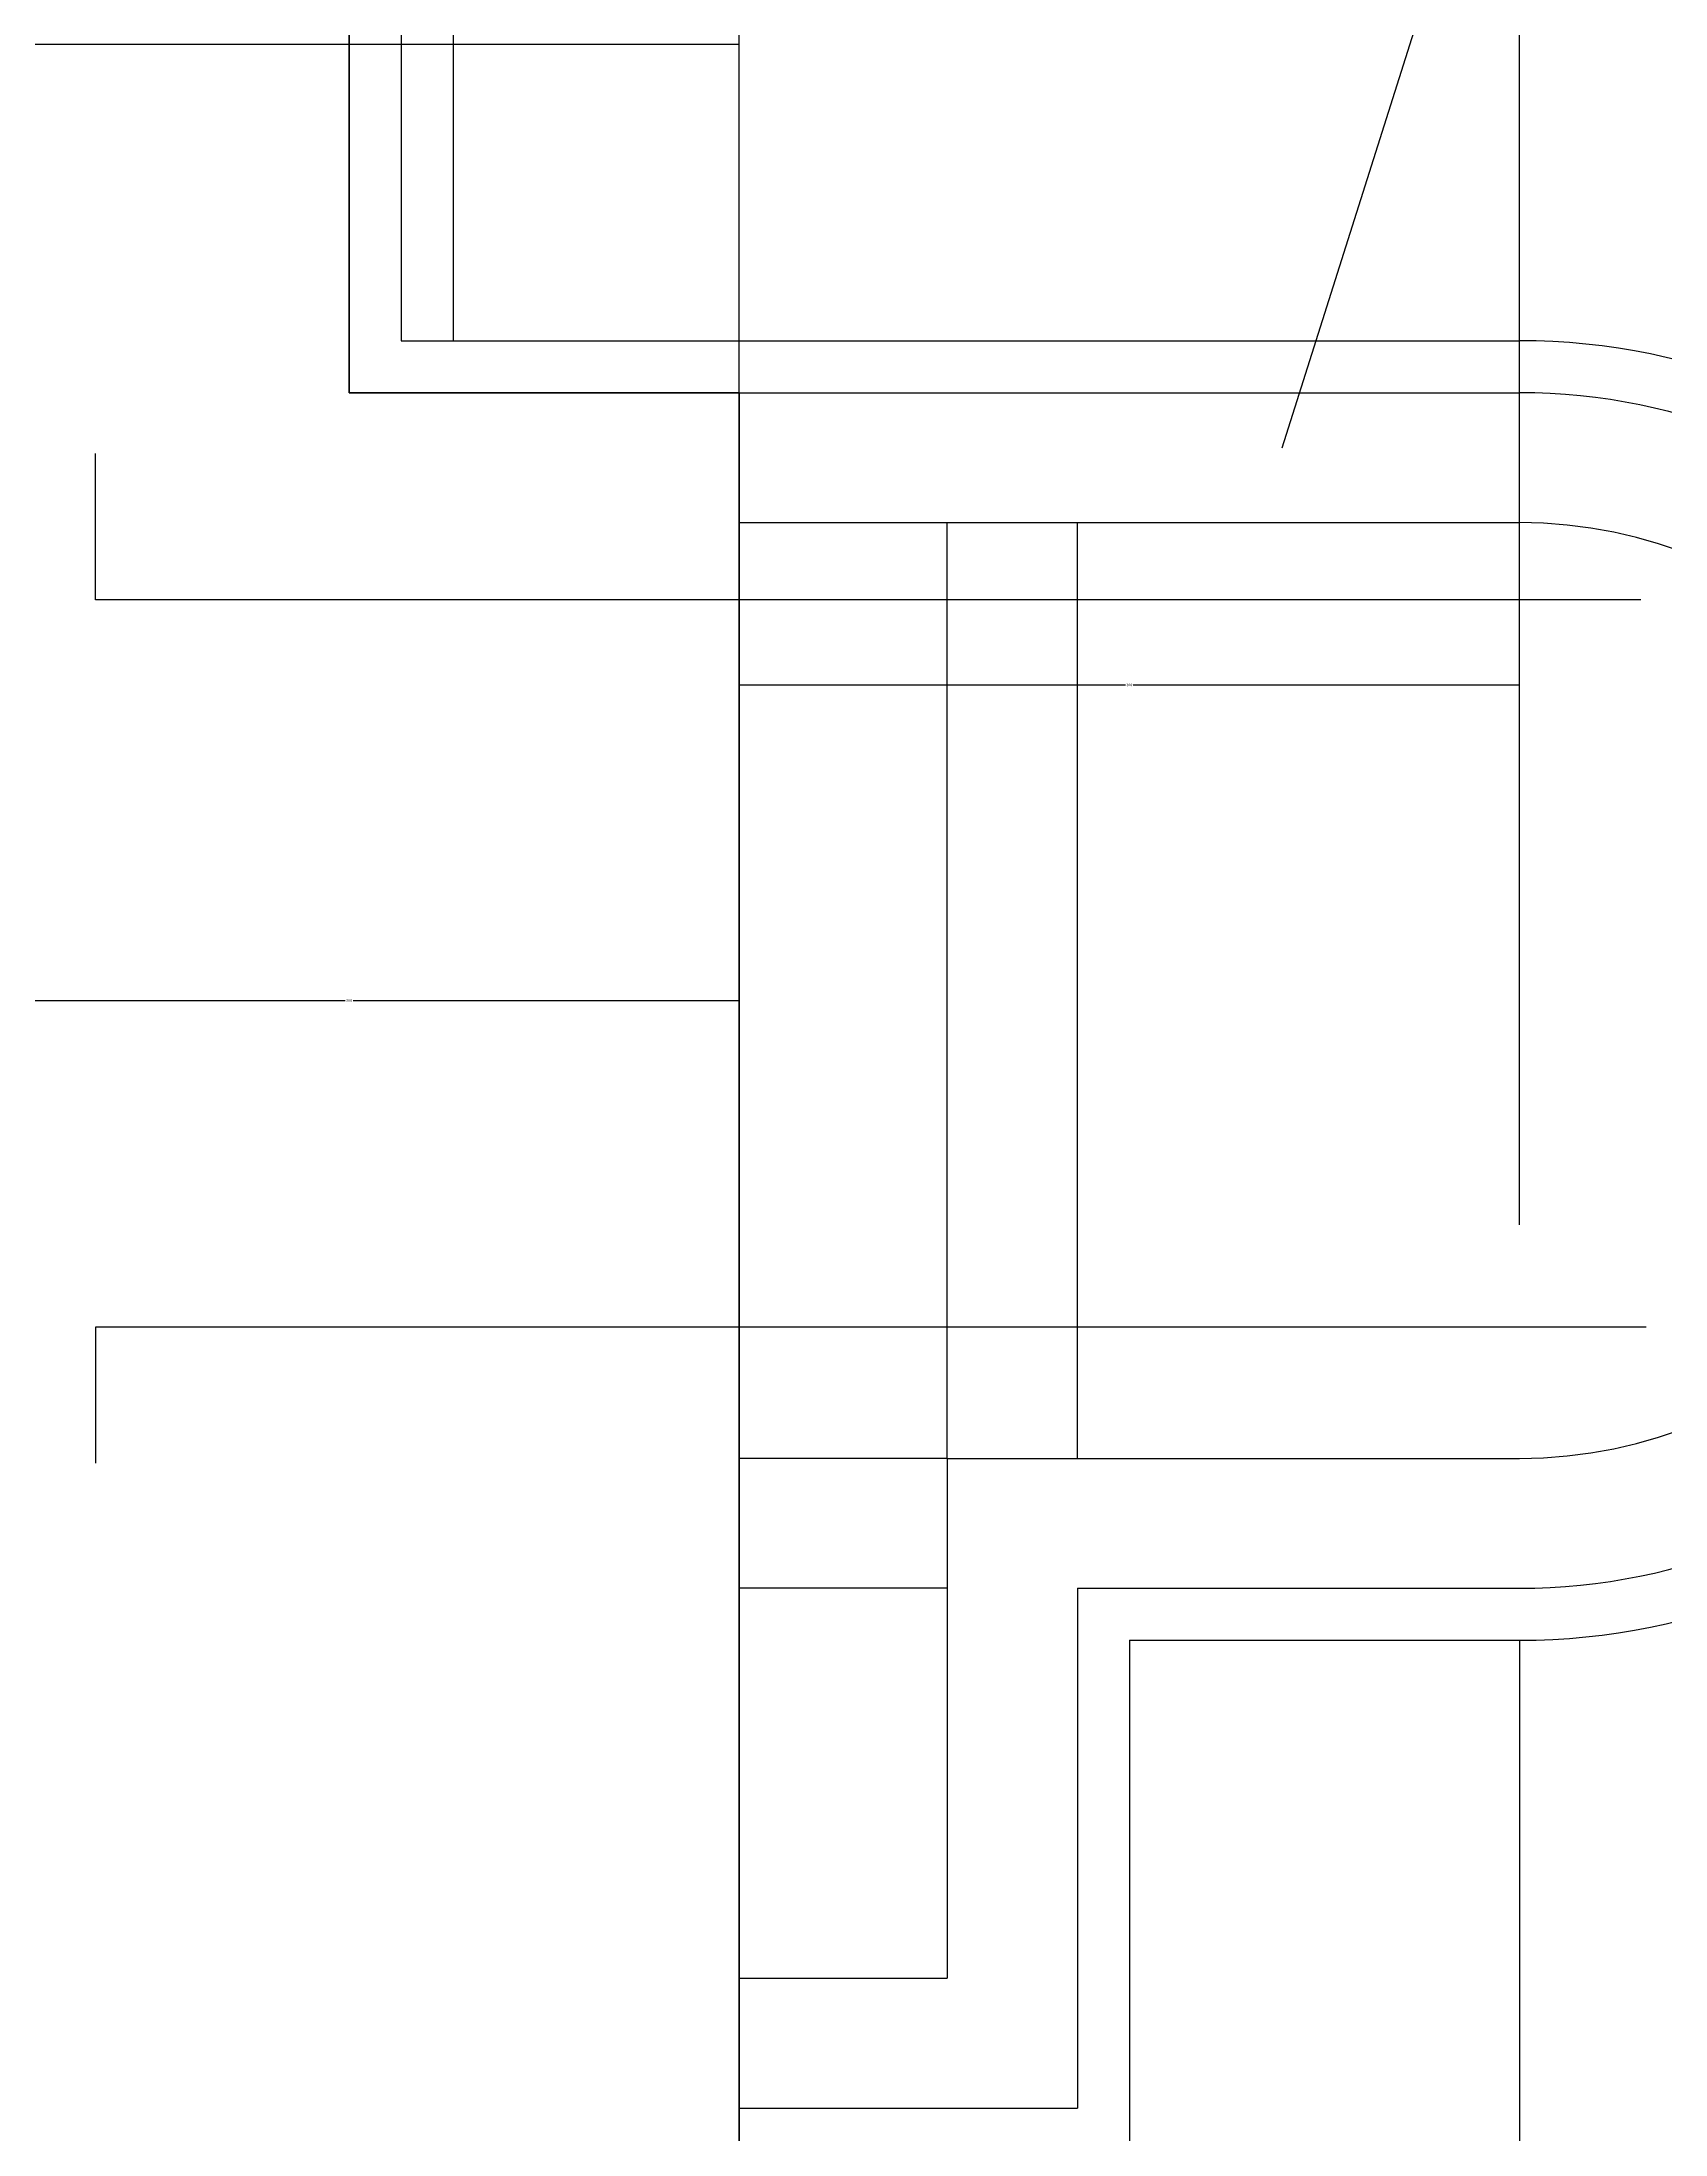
# Model space of a CAD drawing. Header units: metres. Extents: x -2 to 59071, y -2108 to 14272.
# Drawn here: x 55174 to 55798, y 11103 to 11908 of the extents above; entities that cross this region are included whole.
import ezdxf

# ---------------------------------------------------------------- set-up
doc = ezdxf.new("R2010")
doc.units = ezdxf.units.M
for name, color, linetype in [('LAYER1', 254, 'Continuous'), ('PUB_DIM', 3, 'Continuous'), ('PUB_TEXT', 7, 'Continuous'), ('PUB_WALL', 255, 'Continuous'), ('WALL', 255, 'Continuous')]:
    doc.layers.add(name, color=color, linetype=linetype)
doc.dimstyles.get("Standard").update_dxf_attribs({"dimtxt": 2.5, "dimasz": 2.5, "dimexe": 1.25, "dimexo": 0.625, "dimtad": 1, "dimcen": 2.5, "dimazin": 3, "dimtfac": 1, "dimtmove": 0, "dimatfit": 3})

# ---------------------------------------------------------------- blocks, each defined once
blk = doc.blocks.new('*D20')
for p, q in [((53025.19, 11670.32), (53025.19, 11907.45)), ((53025.44, 11907.45), (54231.575, 11907.45)), ((54235.575, 11907.45), (55441.71, 11907.45)), ((55441.96, 11670.32), (55441.96, 11907.45))]:
    blk.add_line(p, q)
at = {"layer": 'Defpoints'}
for p in [(53025.19, 11907.45), (53025.19, 11670.32), (55441.96, 11670.32)]:
    blk.add_point(p, dxfattribs=at)
at = {"layer": 'PUB_DIM', "insert": (54233.575, 11907.45), "char_height": 1, "attachment_point": 5}
blk.add_mtext('2400', dxfattribs=at)
blk = doc.blocks.new('*D25')
for p, q in [((55741.96, 11472.84), (55741.96, 11932.2)), ((55742.21, 11932.2), (55865.46, 11932.2)), ((55868.46, 11932.2), (55991.71, 11932.2)), ((55991.96, 11586.76), (55991.96, 11932.2))]:
    blk.add_line(p, q)
at = {"layer": 'Defpoints'}
for p in [(55741.96, 11932.2), (55991.96, 11586.76), (55741.96, 11472.84)]:
    blk.add_point(p, dxfattribs=at)
at = {"layer": 'PUB_DIM', "insert": (55866.96, 11932.2), "char_height": 1, "attachment_point": 5}
blk.add_mtext('250', dxfattribs=at)
blk = doc.blocks.new('*D27')
for p, q in [((55441.96, 12193.39), (55441.96, 11983.39)), ((55441.71, 11983.39), (55441.46, 11983.39)), ((55441.96, 11773.39), (55441.96, 11983.39)), ((55441.96, 11983.39), (55441.96, 11983.39)), ((55442.21, 11983.39), (55442.46, 11983.39))]:
    blk.add_line(p, q)
at = {"layer": 'Defpoints'}
for p in [(55441.96, 12193.39), (55441.96, 11983.39), (55441.96, 11773.39)]:
    blk.add_point(p, dxfattribs=at)
at = {"layer": 'PUB_DIM', "insert": (55441.96, 11984.515), "char_height": 1, "attachment_point": 5}
blk.add_mtext('0', dxfattribs=at)
blk = doc.blocks.new('*D38')
for p, q in [((55141.96, 11284.38), (55141.96, 11539.55)), ((55142.21, 11539.55), (55290.46, 11539.55)), ((55293.46, 11539.55), (55441.71, 11539.55)), ((55441.96, 11284.38), (55441.96, 11539.55))]:
    blk.add_line(p, q)
at = {"layer": 'Defpoints'}
for p in [(55141.96, 11539.55), (55141.96, 11284.38), (55441.96, 11284.38)]:
    blk.add_point(p, dxfattribs=at)
at = {"layer": 'PUB_DIM', "insert": (55291.96, 11539.55), "char_height": 1, "attachment_point": 5}
blk.add_mtext('300', dxfattribs=at)
blk = doc.blocks.new('*D50')
for p, q in [((55441.96, 11406.63), (55441.96, 11660.96)), ((55442.21, 11660.96), (55590.46, 11660.96)), ((55593.46, 11660.96), (55741.71, 11660.96)), ((55741.96, 11453.2), (55741.96, 11660.96))]:
    blk.add_line(p, q)
at = {"layer": 'Defpoints'}
for p in [(55441.96, 11660.96), (55741.96, 11453.2), (55441.96, 11406.63)]:
    blk.add_point(p, dxfattribs=at)
at = {"layer": 'PUB_DIM', "insert": (55591.96, 11660.96), "char_height": 1, "attachment_point": 5}
blk.add_mtext('300', dxfattribs=at)

msp = doc.modelspace()

# ---------------------------------------------------------------- hatches: boundary and pattern name
at = {"layer": 'PUB_TEXT'}
h = msp.add_hatch(dxfattribs=at)
h.set_pattern_fill('AN31C', scale=1000)
h.set_pattern_definition([(45, (0, 0), (-2245.06, 2245.06), [])])
h.paths.add_polyline_path([(53641.96, 10573.39), (53641.96, 10773.39), (53641.96, 10823.39), (53641.96, 11173.39), (52441.96, 11173.39), (52441.96, 10823.39), (52441.96, 10773.39), (52441.96, 10573.39), (51356.56, 10573.39), (51356.56, 10393.39), (52441.96, 10393.39), (52441.96, 9464.53), (53641.96, 9464.53), (53641.96, 10393.39), (55041.96, 10393.39), (55041.96, 9823.39), (55341.96, 9823.39), (55341.96, 10573.39), (55441.96, 10573.39), (55441.96, 11773.39), (55291.96, 11773.39), (55291.96, 12193.39), (55341.96, 12193.39), (55341.96, 12273.39), (55141.96, 12273.39), (55141.96, 11233.39), (55081.96, 11233.39), (55081.96, 11173.39), (55141.96, 11173.39), (55141.96, 10698.34), (55141.96, 10648.34), (55141.96, 10573.39)])

# ---------------------------------------------------------------- linework, layer by layer
at = {"layer": 'LAYER1'}
for p, q in [((55311.96, 12173.39), (55311.96, 11793.39)), ((55331.96, 12153.39), (55331.96, 11793.39)), ((55311.96, 11793.39), (55441.96, 11793.39)), ((55441.96, 11793.39), (55741.96, 11793.39)), ((55441.96, 11773.39), (55741.96, 11773.39)), ((55441.96, 11723.39), (55741.96, 11723.39)), ((55521.96, 11363.39), (55521.96, 11723.39)), ((55571.96, 11363.39), (55571.96, 11723.39)), ((55521.96, 11363.39), (55441.96, 11363.39)), ((55521.96, 11363.39), (55521.96, 11163.39)), ((55521.96, 11363.39), (55741.96, 11363.39)), ((55521.96, 11313.39), (55441.96, 11313.39)), ((55571.96, 11313.39), (55741.96, 11313.39)), ((55571.96, 11313.39), (55571.96, 11113.39)), ((55591.96, 11293.39), (55741.96, 11293.39)), ((55591.96, 11293.39), (55591.96, 11093.39)), ((55741.96, 11293.39), (55741.96, 11093.39)), ((55441.96, 11163.39), (55521.96, 11163.39)), ((55441.96, 11113.39), (55571.96, 11113.39))]:
    msp.add_line(p, q, dxfattribs=at)
for radius in [250, 230, 180]:
    msp.add_arc((55741.96, 11543.39), radius, 270, 90, dxfattribs=at)
at = {"layer": 'PUB_DIM'}
msp.add_line((55650.72, 11752.24), (55791.85, 12198.31), dxfattribs=at)
at = {"layer": 'PUB_TEXT'}
for points in [[(55788.62, 11693.66), (55194.37, 11693.66), (55194.37, 11750.02)], [(55790.63, 11413.88), (55194.37, 11413.88), (55194.37, 11361.55)]]:
    msp.add_lwpolyline(points, dxfattribs=at)
at = {"layer": 'PUB_WALL'}
msp.add_lwpolyline([(52441.96, 9464.53), (53641.96, 9464.53), (53641.96, 10393.39), (55041.96, 10393.39), (55041.96, 10393.39), (55041.96, 9823.39), (55341.96, 9823.39), (55341.96, 10573.39), (55441.96, 10573.39), (55441.96, 11773.39), (55291.96, 11773.39), (55291.96, 12193.39), (55341.96, 12193.39), (55341.96, 12273.39), (55141.96, 12273.39), (55141.96, 11233.39), (55081.96, 11233.39), (55081.96, 11173.39), (55141.96, 11173.39), (55141.96, 10573.39), (53641.96, 10573.39), (53641.96, 11173.39), (52441.96, 11173.39)], dxfattribs=at)
at = {"layer": 'WALL'}
for p, q in [((55291.96, 12193.39), (55291.96, 11773.39)), ((55291.96, 11773.39), (55441.96, 11773.39)), ((55441.96, 11773.39), (55441.96, 10573.39))]:
    msp.add_line(p, q, dxfattribs=at)

# ---------------------------------------------------------------- dimensions: what is measured, and where the dimension line sits
at = {"layer": 'PUB_DIM'}
for base, p1, p2, picture, middle in [((55441.96, 11983.39), (55441.96, 11773.39), (55441.96, 12193.39), '*D27', (55441.96, 11984.515)), ((55741.96, 11932.2), (55741.96, 11472.84), (55991.96, 11586.76), '*D25', (55866.96, 11932.2)), ((55441.96, 11660.96), (55441.96, 11406.63), (55741.96, 11453.2), '*D50', (55591.96, 11660.96)), ((55141.96, 11539.55), (55141.96, 11284.38), (55441.96, 11284.38), '*D38', (55291.96, 11539.55))]:
    dim = msp.add_linear_dim(base=base, p1=p1, p2=p2, dimstyle='Standard', dxfattribs=at)
    dim.commit()
    dim.dimension.update_dxf_attribs({"geometry": picture, "text_midpoint": middle})
dim = msp.add_linear_dim(base=(53025.19, 11907.45), p1=(53025.19, 11670.32), p2=(55441.96, 11670.32), text='2400', dimstyle='Standard', dxfattribs=at)
dim.commit()
dim.dimension.update_dxf_attribs({"geometry": '*D20', "text_midpoint": (54233.575, 11907.45)})

doc.saveas('drawing.dxf')
